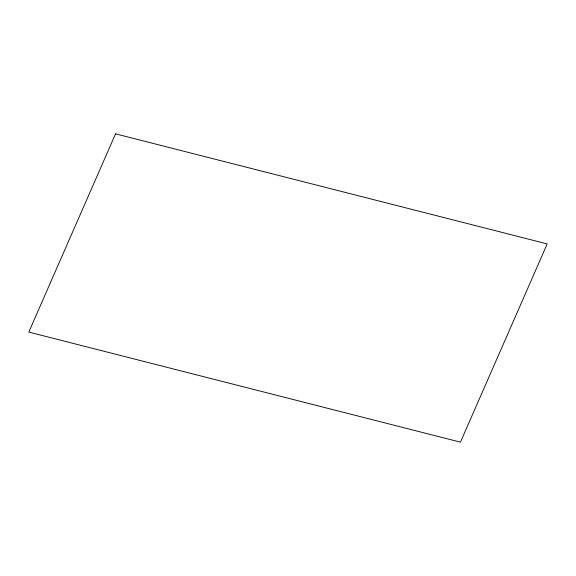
<?xml version="1.0" encoding="UTF-8"?>
<svg xmlns="http://www.w3.org/2000/svg" width="576" height="576" viewBox="0 0 576 576"><rect width="100%" height="100%" fill="white"/><g stroke="black" fill="none" stroke-linecap="round" stroke-linejoin="round"><path stroke-width="0.86" d="M115.56 133.841L28.8 332.093L460.44 442.159L547.2 243.907L115.56 133.841"/></g></svg>
